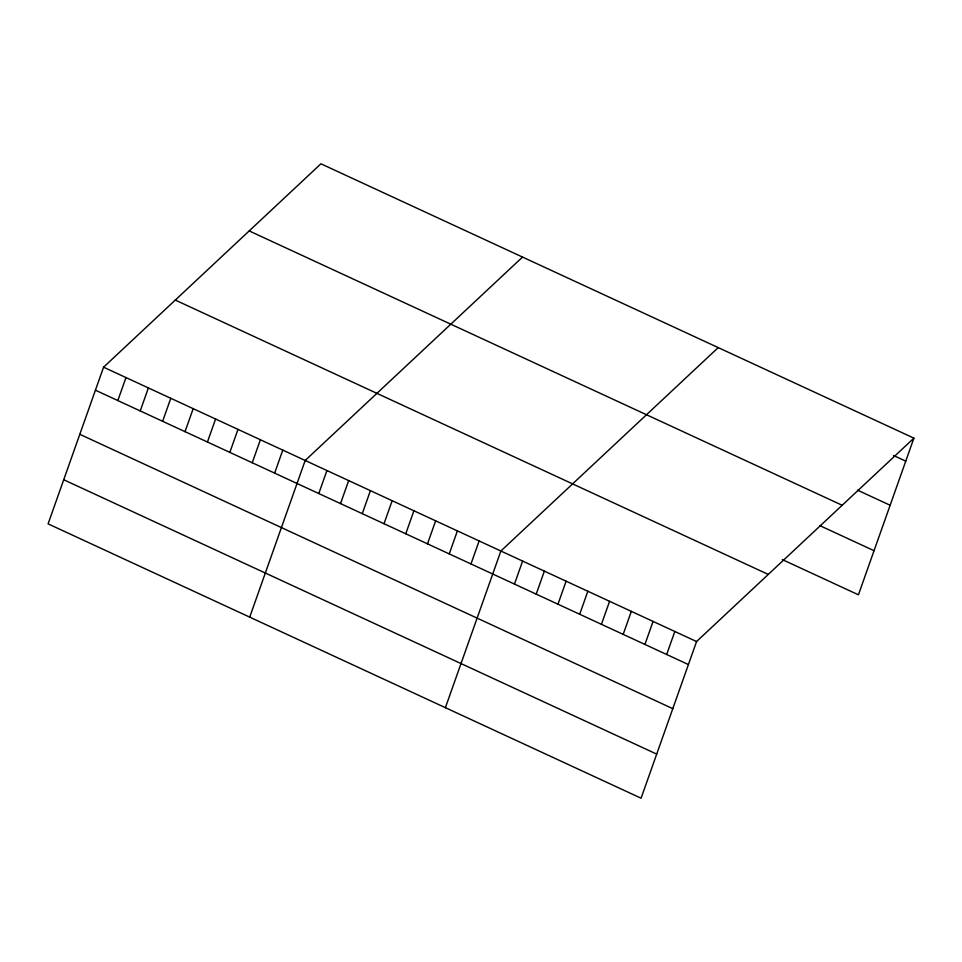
<?xml version="1.0" encoding="UTF-8"?>
<svg xmlns="http://www.w3.org/2000/svg" width="962" height="962" viewBox="0 0 962 962"><rect width="100%" height="100%" fill="white"/><g stroke="black" fill="none" stroke-linecap="round" stroke-linejoin="round"><path stroke-width="1.44" d="M103.571 367.195L48.1 523.857L641.077 798.207L696.56 641.546L913.9 438.143L320.923 163.793L103.571 367.195L696.56 641.546M117.833 400.565L125.974 377.561M140.236 410.93L148.376 387.926M162.638 421.296L170.779 398.292M185.029 431.661L193.182 408.658M207.431 442.027L215.584 419.023M229.834 452.393L237.987 429.389M252.236 462.746L260.389 439.754M274.639 473.112L282.792 450.108M249.711 617.135L305.182 460.473L522.534 257.07M318.783 493.542L326.936 470.538M340.524 503.595L348.677 480.603M362.265 513.66L370.418 490.656M384.018 523.725L392.159 500.721M405.76 533.778L413.9 510.774M427.501 543.843L435.642 520.839M449.242 553.896L457.383 530.892M470.983 563.96L479.124 540.957M445.394 707.671L500.877 551.01L718.217 347.607M514.466 584.078L522.619 561.074M536.207 594.131L544.36 571.139M557.96 604.196L566.101 581.192M579.701 614.261L587.842 591.257M601.442 624.314L609.583 601.31M623.184 634.379L631.325 611.375M644.925 644.432L653.066 621.428M666.666 654.497L674.819 631.493M913.9 438.143L858.429 594.805L782.322 559.595M893.53 455.495L905.759 461.147M857.527 490.163L890.139 505.254M249.194 230.916L842.171 505.266M819.684 525.553L874.049 550.697M175.3 300.072L768.277 574.422M95.43 390.199L688.407 664.55M79.81 434.307L672.787 708.657M63.72 479.749L656.697 754.1"/></g></svg>
